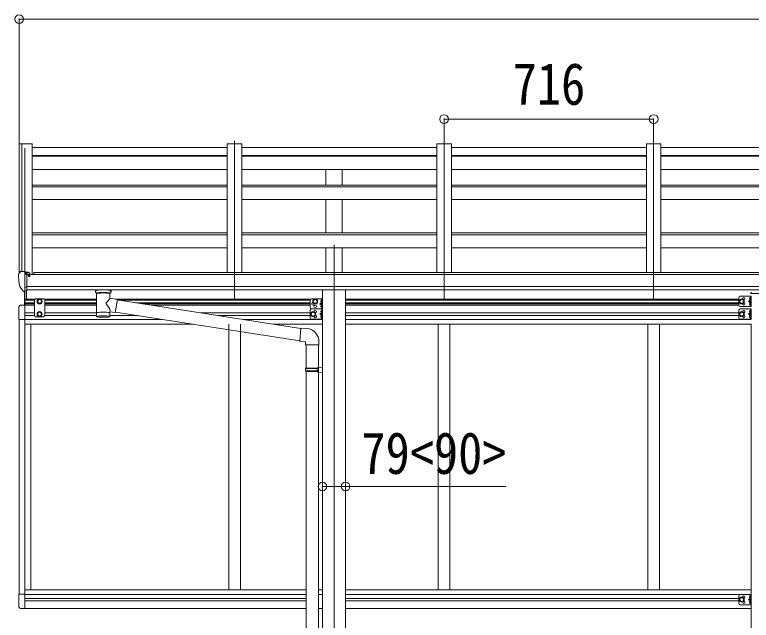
# Model space of a CAD drawing. Units: millimetres at full size, sheet at 1:30. Extents: x -8385 to 8479, y -5853 to 5787.
# Drawn here: x 2063 to 4580, y 723 to 2792 of the extents above; entities that cross this region are included whole.
import ezdxf
from ezdxf.enums import TextEntityAlignment as Align

# ---------------------------------------------------------------- set-up
doc = ezdxf.new("R2010")
doc.units = ezdxf.units.MM
doc.header["$LTSCALE"] = 30
doc.header["$PDMODE"] = 32
doc.header["$PDSIZE"] = 30
for name, color, linetype, lineweight in [('0-1_本体', 4, 'Continuous', 9), ('0-2_部品', 7, 'Continuous', 9), ('0-8_PARTS2', 2, 'Continuous', 9), ('0-A_寸法', 6, 'Continuous', 9)]:
    doc.layers.add(name, color=color, linetype=linetype, lineweight=lineweight)
doc.styles.add('ＭＳ ゴシック', font='')
doc.styles.get('ＭＳ ゴシック').set_extended_font_data('MS Gothic')

msp = doc.modelspace()

# ---------------------------------------------------------------- linework, layer by layer
at = {"layer": '0-1_本体'}
for p, q in [((2078.09, 2349.19), (2078.08, 1908.14)), ((2079.03, 2350.08), (2086.87, 2350.49)), ((2087.08, 2350.41), (2087.08, 1914.68)), ((2087.16, 2350.29), (2087.78, 2348.67)), ((2123.08, 2350.5), (2123.08, 1904.5)), ((2789.08, 2350.5), (2789.08, 1911.21)), ((2839.08, 2350.5), (2789.08, 2350.5)), ((2839.08, 2350.5), (2839.08, 1911.21)), ((3505.08, 2350.5), (3505.08, 1911.21)), ((3555.08, 2350.5), (3505.08, 2350.5)), ((3555.08, 2350.5), (3555.08, 1911.21)), ((4221.08, 2350.5), (4221.08, 1911.21)), ((4271.08, 2350.5), (4221.08, 2350.5)), ((4271.08, 2350.5), (4271.08, 1911.21)), ((2123.08, 2337.5), (2789.08, 2337.5)), ((2839.08, 2337.5), (3505.08, 2337.5)), ((3555.08, 2337.5), (4221.08, 2337.5)), ((4271.08, 2337.5), (4937.08, 2337.5)), ((2123.08, 2310.78), (2789.08, 2310.78)), ((2123.08, 2308.2), (2789.08, 2308.2)), ((2839.08, 2310.78), (3505.08, 2310.78)), ((2839.08, 2308.2), (3505.08, 2308.2)), ((3555.08, 2310.78), (4221.08, 2310.78)), ((3555.08, 2308.2), (4221.08, 2308.2)), ((4271.08, 2310.78), (4937.08, 2310.78)), ((4271.08, 2308.2), (4937.08, 2308.2)), ((2123.08, 2263.47), (2789.08, 2263.47)), ((2839.08, 2263.47), (3505.08, 2263.47)), ((3126.58, 2209.73), (3126.58, 2263.47)), ((3181.58, 2209.73), (3181.58, 2263.47)), ((3555.08, 2263.47), (4221.08, 2263.47)), ((4271.08, 2263.47), (4937.08, 2263.47)), ((2123.08, 2209.73), (2789.08, 2209.73)), ((2123.08, 2204.17), (2789.08, 2204.17)), ((2839.08, 2209.73), (3505.08, 2209.73)), ((2839.08, 2204.17), (3505.08, 2204.17)), ((3555.08, 2209.73), (4221.08, 2209.73)), ((3555.08, 2204.17), (4221.08, 2204.17)), ((4271.08, 2209.73), (4937.08, 2209.73)), ((4271.08, 2204.17), (4937.08, 2204.17)), ((2123.08, 2160.17), (2789.08, 2160.17)), ((2839.08, 2160.17), (3505.08, 2160.17)), ((3126.58, 2046.08), (3126.58, 2160.17)), ((3181.58, 2046.08), (3181.58, 2160.17)), ((3555.08, 2160.17), (4221.08, 2160.17)), ((4271.08, 2160.17), (4937.08, 2160.17)), ((2123.08, 2046.08), (2789.08, 2046.08)), ((2123.08, 2039.28), (2789.08, 2039.28)), ((2839.08, 2046.08), (3505.08, 2046.08)), ((2839.08, 2039.28), (3505.08, 2039.28)), ((3555.08, 2046.08), (4221.08, 2046.08)), ((3555.08, 2039.28), (4221.08, 2039.28)), ((4271.08, 2046.08), (4937.08, 2046.08)), ((4271.08, 2039.28), (4937.08, 2039.28)), ((2123.08, 1995.73), (2789.08, 1995.73)), ((2839.08, 1995.73), (3505.08, 1995.73)), ((3126.58, 1911.21), (3126.58, 1995.73)), ((3181.58, 1911.21), (3181.58, 1995.73)), ((3555.08, 1995.73), (4221.08, 1995.73)), ((4271.08, 1995.73), (4937.08, 1995.73)), ((7103.58, 1904.5), (2104.58, 1904.5)), ((2128.08, 1904.5), (2128.08, 1911.21)), ((7080.08, 1911.21), (2128.08, 1911.21)), ((2104.58, 1863.28), (7103.58, 1863.28)), ((7103.58, 1851.43), (2104.58, 1851.5)), ((3114.58, 1851.34), (3114.58, -991.07)), ((3193.58, 1851.34), (3193.58, -991.07)), ((2098.08, 1820.18), (2133.58, 1820.18)), ((2098.08, 1816.68), (2130.58, 1816.68)), ((2162.58, 1820.18), (2342.68, 1820.18)), ((2165.58, 1816.68), (2342.68, 1816.68)), ((2408.7, 1820.18), (3074.58, 1820.18)), ((2417.96, 1816.68), (3072.61, 1816.68)), ((3193.58, 1820.18), (4537.08, 1820.18)), ((3193.58, 1816.68), (4537.08, 1816.68)), ((2098.08, 1807.68), (2130.58, 1807.68)), ((2098.08, 1804.18), (2130.58, 1804.18)), ((2098.08, 1799.88), (2098.08, 1599.68)), ((2130.58, 1799.18), (2098.08, 1799.18)), ((2165.58, 1807.68), (2342.68, 1807.68)), ((2165.58, 1804.18), (2342.68, 1804.18)), ((2342.68, 1799.18), (2165.58, 1799.18)), ((2475.98, 1807.68), (3072.58, 1807.68)), ((2498.54, 1804.18), (3072.58, 1804.18)), ((2906.16, 1799.18), (2530.77, 1799.18)), ((3072.58, 1799.18), (2906.16, 1799.18)), ((3193.58, 1807.68), (4537.08, 1807.68)), ((3193.58, 1804.18), (4537.08, 1804.18)), ((4537.08, 1799.18), (3193.58, 1799.18)), ((2098.08, 1773.18), (2130.58, 1773.18)), ((2098.08, 1764.18), (2130.58, 1764.18)), ((2165.58, 1773.18), (2342.67, 1773.18)), ((2165.58, 1764.18), (2342.67, 1764.18)), ((2388.5, 1764.18), (2482.41, 1764.18)), ((2698.36, 1773.18), (3072.58, 1773.18)), ((2756.37, 1764.18), (3072.58, 1764.18)), ((3193.58, 1773.18), (4537.08, 1773.18)), ((3193.58, 1764.18), (4537.08, 1764.18)), ((2078.08, 1750.48), (2078.08, 1648.88)), ((2569.43, 1750.68), (2098.08, 1750.68)), ((2843.39, 1750.68), (3114.58, 1750.68)), ((3193.58, 1750.68), (4579.08, 1750.68)), ((2078.08, 1734.68), (2078.08, 811.87)), ((2672.56, 1734.68), (2098.08, 1734.68)), ((2098.08, 1734.68), (2098.08, 762.68)), ((2118.08, 1734.68), (2118.08, 1664.68)), ((2118.08, 1734.68), (2118.08, 827.68)), ((2794.08, 827.68), (2794.08, 1734.68)), ((2794.08, 1715.83), (2794.08, 1664.68)), ((2834.08, 827.68), (2834.08, 1734.68)), ((3114.58, 1734.68), (2946.53, 1734.68)), ((3193.58, 1734.68), (4579.08, 1734.68)), ((3510.08, 1734.68), (3510.08, 1664.68)), ((3510.08, 827.68), (3510.08, 1734.68)), ((3550.08, 1734.68), (3550.08, 1664.68)), ((3550.08, 827.68), (3550.08, 1734.68)), ((4226.08, 1734.68), (4226.08, 1664.68)), ((4226.08, 1734.68), (4226.08, 827.68)), ((4266.08, 1734.68), (4266.08, 1664.68)), ((4266.08, 1734.68), (4266.08, 827.68)), ((4579.08, 1734.68), (4579.08, -691.33)), ((2834.08, 1709.62), (2834.08, 1664.68)), ((2098.08, 827.68), (3058.58, 827.68)), ((2098.08, 811.68), (3056.58, 811.68)), ((3100.78, 827.68), (3114.78, 827.68)), ((3100.78, 811.68), (3114.78, 811.68)), ((3193.58, 827.68), (4579.08, 827.68)), ((3193.58, 811.68), (4579.08, 811.68)), ((2098.08, 798.18), (3058.58, 798.18)), ((2098.08, 789.18), (3058.58, 789.18)), ((3193.58, 798.18), (4537.08, 798.18)), ((3193.58, 789.18), (4537.08, 789.18)), ((2098.08, 763.18), (3058.58, 763.18)), ((3100.78, 763.18), (3114.78, 763.18)), ((3193.58, 763.18), (4579.08, 763.18))]:
    msp.add_line(p, q, dxfattribs=at)
msp.add_lwpolyline([(2087.78, 1914.68), (2087.78, 2350.5), (2123.08, 2350.5)], dxfattribs=at)
msp.add_circle((2112.06, 1899.76), 3, dxfattribs=at)
for centre, radius, start, end in [((2079.08, 2349.08), 1, 93, 173.32986), ((2086.88, 2350.19), 0.301, 21.06327, 92.86679)]:
    msp.add_arc(centre, radius, start, end, dxfattribs=at)
at = {"layer": '0-2_部品'}
for p, q in [((2082.99, 1914.13), (2078.93, 1908.32)), ((2098.08, 1846.19), (2098.08, 1914.69)), ((2099.58, 1913.78), (2098.08, 1913.78)), ((2099.58, 1913.78), (2099.58, 1907.61)), ((2109.26, 1912.28), (2099.58, 1913)), ((2076.08, 1905.32), (2076.08, 1904.69)), ((2104.58, 1904.96), (2098.08, 1905.36)), ((2099.58, 1910.01), (2113.58, 1909.95)), ((2109.06, 1899.78), (2109.58, 1899.78)), ((2109.58, 1899.78), (2109.88, 1899.78)), ((2110.08, 1909.96), (2110.08, 1911.86)), ((2114.58, 1908.84), (2114.58, 1904.88)), ((2090.46, 1848.01), (2080.71, 1863.38)), ((2096.58, 1846.28), (2092.87, 1846.51)), ((2096.58, 1799.97), (2096.58, 1846.57)), ((2096.58, 1846.28), (2098.08, 1846.19)), ((2098.08, 1848.39), (2098.58, 1848.39)), ((2098.08, 1799.97), (2098.08, 1846.48)), ((2098.58, 1848.39), (2099.08, 1849.39)), ((2104.58, 1849.39), (2099.08, 1849.39)), ((2103.58, 1820.48), (2103.58, 1849.68)), ((2338.58, 1845.38), (2338.58, 1851.5)), ((2342.68, 1840.88), (2342.67, 1760.59)), ((2388.48, 1823.31), (2388.48, 1840.9)), ((2392.58, 1845.38), (2392.58, 1851.5)), ((4578.58, 1841.2), (4578.58, 1839.7)), ((4578.58, 1839.7), (4629.58, 1839.7)), ((2134.58, 1821.48), (2130.58, 1817.48)), ((2130.58, 1817.48), (2130.58, 1763.98)), ((2161.58, 1821.48), (2134.58, 1821.48)), ((2161.58, 1821.48), (2165.58, 1817.48)), ((2165.58, 1763.98), (2165.58, 1817.48)), ((2413.7, 1819.4), (2388.48, 1823.32)), ((2413.7, 1819.4), (2406.68, 1774.15)), ((3040.54, 1720.09), (2413.39, 1817.39)), ((3072.58, 1816.48), (3072.58, 1791.48)), ((3077.58, 1821.48), (3114.58, 1821.48)), ((3111.58, 1816.98), (3110.78, 1816.83)), ((3112.08, 1821.48), (3112.08, 1786.48)), ((3114.58, 1821.48), (3114.58, 1786.48)), ((4537.08, 1824.98), (4537.08, 1799.98)), ((4542.08, 1829.98), (4579.08, 1829.98)), ((4576.58, 1812.48), (4569.58, 1812.48)), ((4576.08, 1825.48), (4575.28, 1825.33)), ((4576.08, 1817.48), (4575.28, 1817.62)), ((4576.08, 1817.48), (4576.58, 1817.56)), ((4576.58, 1829.98), (4576.58, 1794.98)), ((4579.08, 1829.98), (4579.08, 1794.98)), ((2077.58, 1793.68), (2077.58, 1750.78)), ((2098.08, 1799.98), (2082.8, 1799.18)), ((3112.08, 1803.98), (3105.08, 1803.98)), ((3111.58, 1808.98), (3110.78, 1809.12)), ((3111.58, 1798.98), (3110.78, 1798.83)), ((3111.58, 1790.98), (3110.78, 1791.12)), ((3111.58, 1808.98), (3112.08, 1809.06)), ((3111.58, 1790.98), (3112.08, 1791.06)), ((4542.08, 1794.98), (4579.08, 1794.98)), ((4576.08, 1807.48), (4575.28, 1807.33)), ((4576.08, 1799.48), (4575.28, 1799.62)), ((4576.08, 1799.48), (4576.58, 1799.56)), ((2134.58, 1759.98), (2130.58, 1763.98)), ((2148.08, 1776.48), (2141.58, 1772.73)), ((2141.58, 1772.73), (2141.58, 1765.22)), ((2141.58, 1765.22), (2148.08, 1761.47)), ((2154.58, 1772.73), (2148.08, 1776.48)), ((2148.08, 1761.47), (2154.58, 1765.22)), ((2154.58, 1765.22), (2154.58, 1772.73)), ((2161.58, 1759.98), (2165.58, 1763.98)), ((2388.5, 1760.59), (2388.48, 1777.22)), ((2388.48, 1776.97), (2406.68, 1774.15)), ((3036.87, 1678.16), (2406.95, 1775.89)), ((3072.58, 1781.48), (3072.58, 1756.48)), ((3077.58, 1786.48), (3114.58, 1786.48)), ((3077.58, 1786.48), (3114.58, 1786.48)), ((3112.08, 1768.98), (3105.08, 1768.98)), ((3111.58, 1781.98), (3110.78, 1781.83)), ((3111.58, 1773.98), (3110.78, 1774.12)), ((3111.58, 1763.98), (3110.78, 1763.83)), ((3111.58, 1773.98), (3112.08, 1774.06)), ((3112.08, 1786.48), (3112.08, 1751.48)), ((3114.58, 1786.48), (3114.58, 1751.48)), ((4537.08, 1781.48), (4537.08, 1756.48)), ((4542.08, 1786.48), (4579.08, 1786.48)), ((4576.58, 1768.98), (4569.58, 1768.98)), ((4576.08, 1781.98), (4575.28, 1781.83)), ((4576.08, 1773.98), (4575.28, 1774.12)), ((4576.08, 1763.98), (4575.28, 1763.83)), ((4576.08, 1773.98), (4576.58, 1774.06)), ((4576.58, 1786.48), (4576.58, 1751.48)), ((4579.08, 1786.48), (4579.08, 1751.48)), ((2098.08, 1750.78), (2077.58, 1750.78)), ((2161.58, 1759.98), (2134.58, 1759.98)), ((3077.58, 1751.48), (3114.58, 1751.48)), ((3111.58, 1755.98), (3110.78, 1756.12)), ((3111.58, 1755.98), (3112.08, 1756.06)), ((4542.08, 1751.48), (4579.08, 1751.48)), ((4576.08, 1755.98), (4575.28, 1756.12)), ((4576.08, 1755.98), (4576.58, 1756.06)), ((3061.5, 1719.71), (3040.67, 1721.53)), ((3056.58, 1663.96), (3102.58, 1663.96)), ((3058.58, 1663.96), (3058.58, 1584.71)), ((3100.58, 1663.96), (3100.58, 1587.27)), ((3102.58, 1663.96), (3102.58, 1674.88)), ((3098.58, 1587.21), (3114.58, 1587.68)), ((3098.58, 1585.21), (3098.58, 1587.21)), ((3114.58, 1587.68), (3114.58, 1569.74)), ((3056.58, 1582.71), (3057.58, 1584.71)), ((3056.58, 1582.71), (3100.58, 1582.71)), ((3056.58, 1582.71), (3056.58, 1574.71)), ((3056.58, 1574.71), (3100.58, 1574.71)), ((3056.58, 1574.71), (3057.58, 1572.71)), ((3057.58, 1584.71), (3100.58, 1584.71)), ((3057.58, 1572.71), (3100.58, 1572.71)), ((3058.58, 1572.71), (3058.58, 628.52)), ((3096.11, 1582.71), (3095.68, 1584.71)), ((3098.58, 1585.21), (3100.58, 1585.21)), ((3098.58, 1570.21), (3098.58, 1572.21)), ((3098.58, 1570.21), (3114.58, 1569.74)), ((3100.58, 1570.15), (3100.58, 631.08)), ((2098.08, 812.17), (2077.58, 812.17)), ((2077.58, 769.26), (2077.58, 812.17)), ((4537.08, 806.48), (4537.08, 781.48)), ((4542.08, 811.48), (4579.08, 811.48)), ((4576.08, 806.98), (4575.28, 806.83)), ((4576.58, 811.48), (4576.58, 776.48)), ((4579.08, 811.48), (4579.08, 776.48)), ((4576.58, 793.98), (4569.58, 793.98)), ((4576.08, 798.98), (4575.28, 799.12)), ((4576.08, 788.98), (4575.28, 788.83)), ((4576.08, 780.98), (4575.28, 781.12)), ((4576.08, 798.98), (4576.58, 799.06)), ((4576.08, 780.98), (4576.58, 781.06)), ((2098.08, 762.97), (2082.8, 763.77)), ((4542.08, 776.48), (4579.08, 776.48))]:
    msp.add_line(p, q, dxfattribs=at)
for points in [[(2098.08, 1914.69), (2086.08, 1914.69), (2083.75, 1914.55)], [(2104.58, 1849.39), (2104.58, 1907.61), (2099.58, 1907.61)], [(2109.26, 1912.28), (2109.43, 1912.26), (2109.58, 1912.23), (2109.73, 1912.19), (2109.85, 1912.13), (2109.95, 1912.07), (2110.02, 1912.01), (2110.07, 1911.93), (2110.08, 1911.86)], [(2109.88, 1900.96), (2109.88, 1899.78), (2114.58, 1899.78)], [(2114.58, 1901.39), (2114.58, 1899.78), (2115.06, 1899.78)], [(2098.08, 1860.08), (2101.25, 1860.49), (2104.58, 1860.92)], [(2338.62, 1845.33), (2338.6, 1845.68), (2338.84, 1846.64), (2339.36, 1847.52), (2340.17, 1848.36), (2341.28, 1849.16), (2342.68, 1849.88)], [(2338.62, 1845.44), (2338.6, 1845.09), (2338.84, 1844.13), (2339.36, 1843.25), (2340.17, 1842.41), (2341.28, 1841.61), (2342.68, 1840.88)], [(2388.48, 1849.87), (2388.71, 1849.78), (2390.07, 1849.04), (2391.18, 1848.2), (2391.94, 1847.33), (2392.4, 1846.43), (2392.57, 1845.55)], [(2388.48, 1840.9), (2388.71, 1840.99), (2390.07, 1841.72), (2391.18, 1842.57), (2391.94, 1843.44), (2392.4, 1844.34), (2392.57, 1845.22)], [(2141.58, 1816.23), (2148.08, 1819.98), (2154.58, 1816.23)], [(2154.58, 1816.23), (2154.58, 1808.72), (2148.08, 1804.97), (2141.58, 1808.72), (2141.58, 1816.23)], [(3112.47, 1812.98), (3111.84, 1814.16), (3109.6, 1815.28)], [(3112.47, 1812.98), (3111.84, 1811.79), (3109.6, 1810.68)], [(3111.58, 1808.98), (3111.58, 1816.98), (3112.08, 1816.89), (3112.08, 1809.06)], [(4576.58, 1817.48), (4569.58, 1812.48), (4576.58, 1807.48)], [(4576.97, 1821.48), (4576.34, 1822.66), (4574.1, 1823.78)], [(4576.97, 1821.48), (4576.34, 1820.29), (4574.1, 1819.18)], [(4576.08, 1817.48), (4576.08, 1825.48), (4576.58, 1825.39), (4576.58, 1817.56)], [(3112.08, 1808.98), (3105.08, 1803.98), (3112.08, 1798.98)], [(3112.47, 1794.98), (3111.84, 1796.16), (3109.6, 1797.28)], [(3112.47, 1794.98), (3111.84, 1793.79), (3109.6, 1792.68)], [(3111.58, 1790.98), (3111.58, 1798.98), (3112.08, 1798.89), (3112.08, 1791.06)], [(4576.97, 1803.48), (4576.34, 1804.66), (4574.1, 1805.78)], [(4576.97, 1803.48), (4576.34, 1802.29), (4574.1, 1801.18)], [(4576.08, 1799.48), (4576.08, 1807.48), (4576.58, 1807.39), (4576.58, 1799.56)], [(3112.08, 1773.98), (3105.08, 1768.98), (3112.08, 1763.98)], [(3112.47, 1777.98), (3111.84, 1779.16), (3109.6, 1780.28)], [(3112.47, 1777.98), (3111.84, 1776.79), (3109.6, 1775.68)], [(3112.47, 1759.98), (3111.84, 1761.16), (3109.6, 1762.28)], [(3111.58, 1773.98), (3111.58, 1781.98), (3112.08, 1781.89), (3112.08, 1774.06)], [(3111.58, 1755.98), (3111.58, 1763.98), (3112.08, 1763.89), (3112.08, 1756.06)], [(4576.58, 1773.98), (4569.58, 1768.98), (4576.58, 1763.98)], [(4576.97, 1777.98), (4576.34, 1779.16), (4574.1, 1780.28)], [(4576.97, 1777.98), (4576.34, 1776.79), (4574.1, 1775.68)], [(4576.97, 1759.98), (4576.34, 1761.16), (4574.1, 1762.28)], [(4576.08, 1773.98), (4576.08, 1781.98), (4576.58, 1781.89), (4576.58, 1774.06)], [(4576.08, 1755.98), (4576.08, 1763.98), (4576.58, 1763.89), (4576.58, 1756.06)], [(3112.47, 1759.98), (3111.84, 1758.79), (3109.6, 1757.68)], [(4576.97, 1759.98), (4576.34, 1758.79), (4574.1, 1757.68)], [(3040.67, 1721.53), (3036.66, 1675.71), (3056.58, 1673.96), (3056.58, 1663.96)], [(3096.11, 1582.71), (3096.11, 1574.71), (3095.68, 1572.71)], [(3098.58, 1572.21), (3100.58, 1572.21), (3100.58, 1585.21)], [(4576.97, 802.98), (4576.34, 804.16), (4574.1, 805.28)], [(4576.08, 798.98), (4576.08, 806.98), (4576.58, 806.89), (4576.58, 799.06)], [(4576.58, 798.98), (4569.58, 793.98), (4576.58, 788.98)], [(4576.97, 802.98), (4576.34, 801.79), (4574.1, 800.68)], [(4576.97, 784.98), (4576.34, 786.16), (4574.1, 787.28)], [(4576.97, 784.98), (4576.34, 783.79), (4574.1, 782.68)], [(4576.08, 780.98), (4576.08, 788.98), (4576.58, 788.89), (4576.58, 781.06)]]:
    msp.add_lwpolyline(points, dxfattribs=at)
for points in [[(3089.58, 1804.97), (3096.08, 1808.72), (3096.08, 1816.23), (3089.58, 1819.98), (3083.08, 1816.23), (3083.08, 1808.72)], [(4547.08, 1804.97), (4553.58, 1808.72), (4553.58, 1816.23), (4547.08, 1819.98), (4540.58, 1816.23), (4540.58, 1808.72)], [(3082.58, 1761.47), (3089.08, 1765.22), (3089.08, 1772.73), (3082.58, 1776.48), (3076.08, 1772.73), (3076.08, 1765.22)], [(4547.08, 1761.47), (4553.58, 1765.22), (4553.58, 1772.73), (4547.08, 1776.48), (4540.58, 1772.73), (4540.58, 1765.22)], [(4547.08, 786.47), (4553.58, 790.22), (4553.58, 797.73), (4547.08, 801.48), (4540.58, 797.73), (4540.58, 790.22)]]:
    msp.add_lwpolyline(points, close=True, dxfattribs=at)
for centre, radius in [((2148.08, 1812.48), 8.5), ((2148.08, 1812.48), 7.5), ((2148.08, 1812.48), 6.5), ((3089.58, 1812.48), 8.5), ((3089.58, 1812.48), 7.5), ((3089.58, 1812.48), 6.5), ((4547.08, 1812.48), 8.5), ((4547.08, 1812.48), 7.5), ((4547.08, 1812.48), 6.5), ((3089.58, 1795.48), 4.25), ((2148.08, 1768.98), 8.5), ((2148.08, 1768.98), 7.5), ((2148.08, 1768.98), 6.5), ((3082.58, 1768.98), 8.5), ((3082.58, 1768.98), 7.5), ((3082.58, 1768.98), 6.5), ((4547.08, 1768.98), 8.5), ((4547.08, 1768.98), 7.5), ((4547.08, 1768.98), 6.5), ((4547.08, 793.98), 8.5), ((4547.08, 793.98), 7.5), ((4547.08, 793.98), 6.5)]:
    msp.add_circle(centre, radius, dxfattribs=at)
for centre, radius, start, end in [((2083.81, 1913.55), 1, 93.5, 145), ((2079.08, 1905.32), 3, 93, 180), ((2268.57, 1904.7), 192.49, 180.0008, 192.1233), ((2112.08, 1899.78), 2.5, 151.64236, 180), ((2112.08, 1899.78), 2.5, 0, 151.64236), ((2083.31, 1864.88), 3, 191.83348, 210), ((2093.06, 1849.51), 3, 210, 266.5), ((2355.65, 1800.17), 51.38, 92.46126, 104.61963), ((2375.54, 1800.17), 51.38, 75.38037, 87.53874), ((4580.08, 1841.2), 1.5, 90, 180), ((3077.58, 1816.48), 5, 90, 180), ((3115.68, 1812.98), 6.5, 147.94412, 212.05588), ((3110.94, 1815.95), 0.9, 100, 147.94412), ((4542.08, 1824.98), 5, 90, 180), ((4554.08, 1820.98), 4.25, 274.76077, 186.29431), ((4580.18, 1821.48), 6.5, 147.94412, 212.05588), ((4575.44, 1824.45), 0.9, 100, 147.94412), ((4575.44, 1818.5), 0.9, 212.05588, 260), ((2083.08, 1793.68), 5.5, 93, 180), ((3077.58, 1791.48), 5, 180, 270), ((3082.58, 1803.98), 4.25, 94.76077, 6.29431), ((3115.68, 1794.98), 6.5, 147.94412, 212.05588), ((3110.94, 1810), 0.9, 212.05588, 260), ((3110.94, 1797.95), 0.9, 100, 147.94412), ((3110.94, 1792), 0.9, 212.05588, 260), ((4542.08, 1799.98), 5, 180, 270), ((4554.08, 1803.98), 4.25, 173.70569, 85.23923), ((4580.18, 1803.48), 6.5, 147.94412, 212.05588), ((4575.44, 1806.45), 0.9, 100, 147.94412), ((4575.44, 1800.5), 0.9, 212.05588, 260), ((3077.58, 1781.48), 5, 90, 180), ((3089.58, 1777.48), 4.25, 274.76077, 186.29431), ((3089.58, 1760.48), 4.25, 173.70569, 85.23923), ((3115.68, 1777.98), 6.5, 147.94412, 212.05588), ((3115.68, 1759.98), 6.5, 147.94412, 212.05588), ((3110.94, 1780.95), 0.9, 100, 147.94412), ((3110.94, 1775), 0.9, 212.05588, 260), ((3110.94, 1762.95), 0.9, 100, 147.94412), ((4542.08, 1781.48), 5, 90, 180), ((4554.08, 1777.48), 4.25, 274.76077, 186.29431), ((4554.08, 1760.48), 4.25, 173.70569, 85.23923), ((4580.18, 1777.98), 6.5, 147.94412, 212.05588), ((4580.18, 1759.98), 6.5, 147.94412, 212.05588), ((4575.44, 1780.95), 0.9, 100, 147.94412), ((4575.44, 1775), 0.9, 212.05588, 260), ((4575.44, 1762.95), 0.9, 100, 147.94412), ((3077.58, 1756.48), 5, 180, 270), ((3110.94, 1757), 0.9, 212.05588, 260), ((4542.08, 1756.48), 5, 180, 270), ((4575.44, 1757), 0.9, 212.05588, 260), ((3057.58, 1674.88), 45, 0, 85), ((4542.08, 806.48), 5, 90, 180), ((4554.08, 802.48), 4.25, 274.76077, 186.29431), ((4580.18, 802.98), 6.5, 147.94412, 212.05588), ((4575.44, 805.95), 0.9, 100, 147.94412), ((4542.08, 781.48), 5, 180, 270), ((4554.08, 785.48), 4.25, 173.70569, 85.23923), ((4580.18, 784.98), 6.5, 147.94412, 212.05588), ((4575.44, 800), 0.9, 212.05588, 260), ((4575.44, 787.95), 0.9, 100, 147.94412), ((4575.44, 782), 0.9, 212.05588, 260), ((2083.08, 769.26), 5.5, 180, 267)]:
    msp.add_arc(centre, radius, start, end, dxfattribs=at)
for centre, major_axis, ratio, start_param, end_param in [((2113.58, 1908.85), (-0.02, 1.1), 0.906239, 4.6917496, 6.2625459), ((2365.58, 1839.69), (-22.91, -0.42), 0.072511, 4.711586, 6.2823824), ((2365.61, 1841.32), (-22.91, -0.42), 0.072511, 4.711586, 6.2823824), ((2365.56, 1841.31), (22.92, -0.42), 0.07247, 0.0008089, 1.5716053), ((2365.56, 1839.69), (22.92, -0.42), 0.07247, 0.0008089, 1.5716053), ((2376.58, 1845.38), (16, 0), 0.361356, 0, 0.0194874), ((2376.58, 1845.38), (16, 0), 0.361356, 6.2636979, 6.2831853), ((2368.14, 1801.12), (20.32, 22.25), 0.045535, 4.9756507, 6.2441899), ((2365.58, 1803.76), (-22.81, 26.62), 0.234429, 3.1563334, 4.5976381), ((2365.58, 1760.59), (22.92, 0), 0.101955, 6.2829723, 9.4248207), ((2365.58, 1773.03), (22.91, 0), 0.122865, 6.2831853, 9.424778), ((2365.58, 1760.59), (22.92, 0), 0.101955, 3.1415499, 6.2833984)]:
    msp.add_ellipse(centre, major_axis=major_axis, ratio=ratio, start_param=start_param, end_param=end_param, dxfattribs=at)
at = {"layer": '0-8_PARTS2'}
for p, q in [((2814.08, 1816.49), (2814.08, 2360.34)), ((3530.08, 1816.49), (3530.08, 2360.34)), ((4246.08, 1816.49), (4246.08, 2360.34)), ((2098.08, 2335.78), (2098.08, 1816.49)), ((3154.08, 2005.3), (3154.08, -1069.93))]:
    msp.add_line(p, q, dxfattribs=at)
at = {"layer": '0-A_寸法'}
for p, q in [((2078.09, 2776.5), (2078.09, 2320.93)), ((2078.09, 2776.5), (7130.08, 2776.5)), ((3530.08, 2435.06), (3530.08, 2317.46)), ((3530.08, 2435.06), (4246.08, 2435.06)), ((4246.08, 2435.06), (4246.08, 2317.46)), ((3114.58, 1180.22), (3193.58, 1180.22)), ((3193.58, 1180.22), (3740.46, 1180.22))]:
    msp.add_line(p, q, dxfattribs=at)
for p in [(2078.09, 2776.5), (3530.08, 2435.06), (4246.08, 2435.06), (3114.58, 1180.22), (3193.58, 1180.22)]:
    msp.add_point(p, dxfattribs=at)

# ---------------------------------------------------------------- texts
at = {"layer": '0-A_寸法', "color": 7, "style": 'ＭＳ ゴシック', "width": 0.85}
for s, p in [('716', (3764.33, 2441.06)), ('79<90>', (3247.37, 1180.22))]:
    msp.add_text(s, height=143, dxfattribs=at).set_placement(p, align=Align.BOTTOM_LEFT)

doc.saveas('drawing.dxf')
